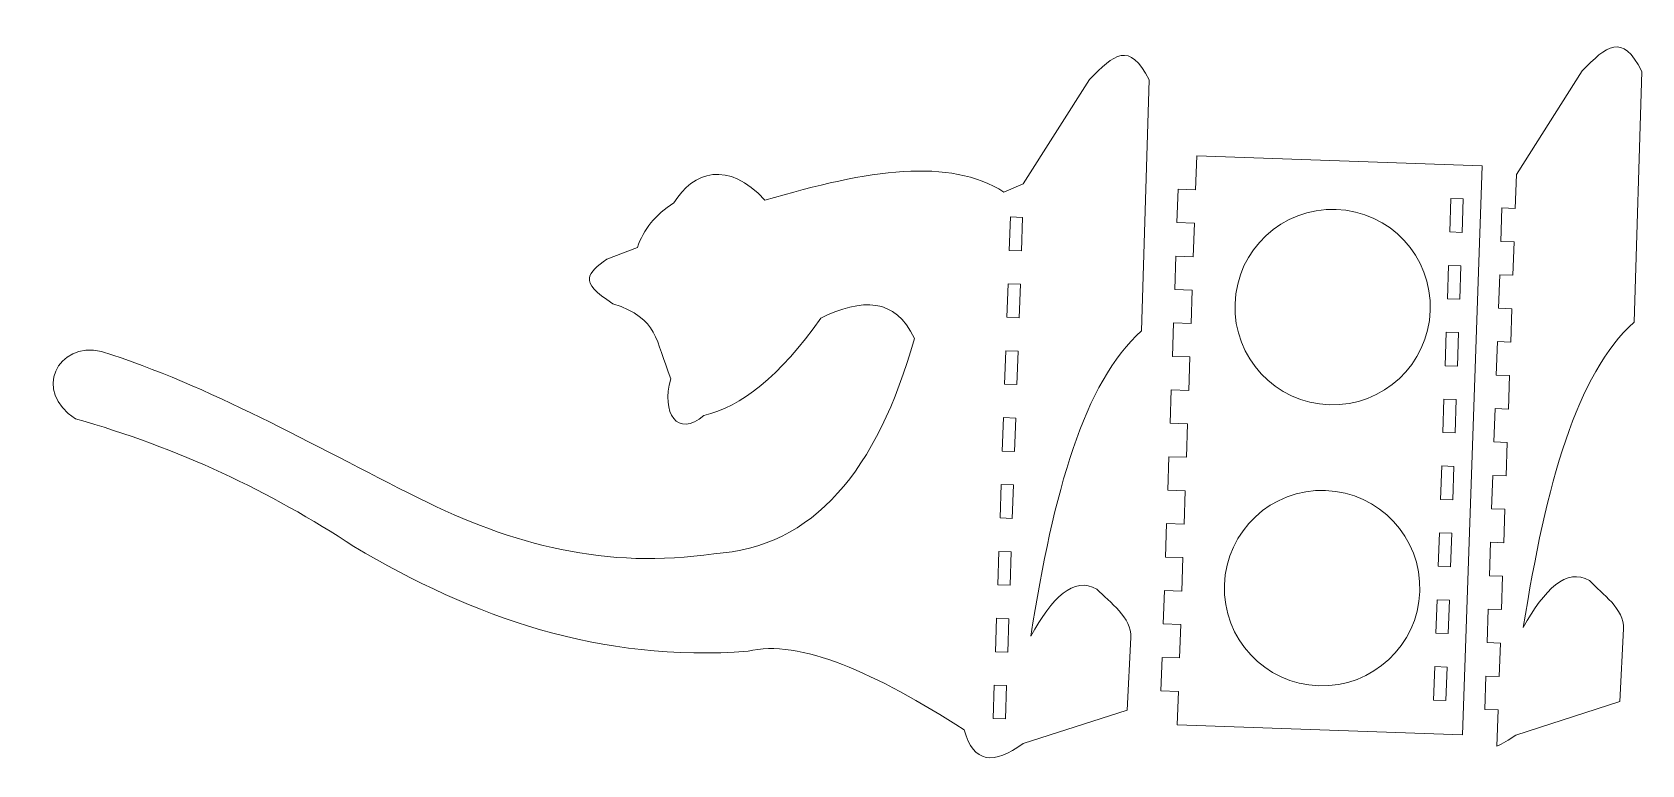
# Model space of a CAD drawing. Header units: centimetres. Extents: x -50.3 to 23, y 16.1 to 49.5.
import ezdxf

# ---------------------------------------------------------------- set-up
doc = ezdxf.new("R2010")
doc.units = ezdxf.units.CM
doc.header["$MEASUREMENT"] = 0
doc.layers.add('Layer 1', color=7, linetype='Continuous')

msp = doc.modelspace()

# ---------------------------------------------------------------- linework, layer by layer
at = {"layer": 'Layer 1', "color": 177, "lineweight": 9}
for points, knots in [([(17.27659, 42.97972), (17.27659, 42.97972), (20.27296, 47.70276), (20.27296, 47.70276), (20.27296, 47.70276), (21.37792, 48.84036), (22.08453, 49.46859), (22.98773, 47.68277), (22.98773, 47.68277), (22.98773, 47.68277), (22.6366, 36.26289), (22.6366, 36.26289), (22.6366, 36.26289), (20.01301, 33.89004), (18.63696, 28.94486), (17.59126, 22.3493), (17.59126, 22.3493), (18.5522, 24.09125), (19.54534, 25.09875), (20.60952, 24.49058), (20.60952, 24.49058), (21.18675, 23.87149), (22.20215, 23.20166), (22.15451, 22.2892), (22.15451, 22.2892), (22.15451, 22.2892), (21.98195, 18.98373), (21.98195, 18.98373), (21.98195, 18.98373), (21.98195, 18.98373), (17.24504, 17.45649), (17.24504, 17.45649), (17.24504, 17.45649), (16.93685, 17.23176), (16.6489, 17.06212), (16.38334, 16.95324), (16.38334, 16.95324), (16.38334, 16.95324), (16.43976, 18.59735), (16.43976, 18.59735), (16.43976, 18.59735), (16.43976, 18.59735), (15.83498, 18.61811), (15.83498, 18.61811), (15.83498, 18.61811), (15.83498, 18.61811), (15.88725, 20.14125), (15.88725, 20.14125), (15.88725, 20.14125), (15.88725, 20.14125), (16.49204, 20.12049), (16.49204, 20.12049), (16.49204, 20.12049), (16.49204, 20.12049), (16.54431, 21.64363), (16.54431, 21.64363), (16.54431, 21.64363), (16.54431, 21.64363), (15.93953, 21.66438), (15.93953, 21.66438), (15.93953, 21.66438), (15.93953, 21.66438), (15.99181, 23.18753), (15.99181, 23.18753), (15.99181, 23.18753), (15.99181, 23.18753), (16.59659, 23.16677), (16.59659, 23.16677), (16.59659, 23.16677), (16.59659, 23.16677), (16.64887, 24.68991), (16.64887, 24.68991), (16.64887, 24.68991), (16.64887, 24.68991), (16.04408, 24.71067), (16.04408, 24.71067), (16.04408, 24.71067), (16.04408, 24.71067), (16.09636, 26.23381), (16.09636, 26.23381), (16.09636, 26.23381), (16.09636, 26.23381), (16.70114, 26.21306), (16.70114, 26.21306), (16.70114, 26.21306), (16.70114, 26.21306), (16.75342, 27.7362), (16.75342, 27.7362), (16.75342, 27.7362), (16.75342, 27.7362), (16.14863, 27.75696), (16.14863, 27.75696), (16.14863, 27.75696), (16.14863, 27.75696), (16.20091, 29.2801), (16.20091, 29.2801), (16.20091, 29.2801), (16.20091, 29.2801), (16.80569, 29.25934), (16.80569, 29.25934), (16.80569, 29.25934), (16.80569, 29.25934), (16.85797, 30.78248), (16.85797, 30.78248), (16.85797, 30.78248), (16.85797, 30.78248), (16.25318, 30.80323), (16.25318, 30.80323), (16.25318, 30.80323), (16.25318, 30.80323), (16.30546, 32.32638), (16.30546, 32.32638), (16.30546, 32.32638), (16.30546, 32.32638), (16.91024, 32.30562), (16.91024, 32.30562), (16.91024, 32.30562), (16.91024, 32.30562), (16.96252, 33.82876), (16.96252, 33.82876), (16.96252, 33.82876), (16.96252, 33.82876), (16.35774, 33.84952), (16.35774, 33.84952), (16.35774, 33.84952), (16.35774, 33.84952), (16.41001, 35.37266), (16.41001, 35.37266), (16.41001, 35.37266), (16.41001, 35.37266), (17.01479, 35.35191), (17.01479, 35.35191), (17.01479, 35.35191), (17.01479, 35.35191), (17.06707, 36.87505), (17.06707, 36.87505), (17.06707, 36.87505), (17.06707, 36.87505), (16.46229, 36.89581), (16.46229, 36.89581), (16.46229, 36.89581), (16.46229, 36.89581), (16.51456, 38.41895), (16.51456, 38.41895), (16.51456, 38.41895), (16.51456, 38.41895), (17.11935, 38.39819), (17.11935, 38.39819), (17.11935, 38.39819), (17.11935, 38.39819), (17.17162, 39.92133), (17.17162, 39.92133), (17.17162, 39.92133), (17.17162, 39.92133), (16.56684, 39.94208), (16.56684, 39.94208), (16.56684, 39.94208), (16.56684, 39.94208), (16.61911, 41.46523), (16.61911, 41.46523), (16.61911, 41.46523), (16.61911, 41.46523), (17.2239, 41.44447), (17.2239, 41.44447), (17.2239, 41.44447), (17.2239, 41.44447), (17.27659, 42.97972), (17.27659, 42.97972)], [0, 0, 0, 0, 0.02325581, 0.02325581, 0.02325581, 0.02325581, 0.04651163, 0.04651163, 0.04651163, 0.04651163, 0.06976744, 0.06976744, 0.06976744, 0.06976744, 0.09302326, 0.09302326, 0.09302326, 0.09302326, 0.11627907, 0.11627907, 0.11627907, 0.11627907, 0.13953488, 0.13953488, 0.13953488, 0.13953488, 0.1627907, 0.1627907, 0.1627907, 0.1627907, 0.18604651, 0.18604651, 0.18604651, 0.18604651, 0.20930233, 0.20930233, 0.20930233, 0.20930233, 0.23255814, 0.23255814, 0.23255814, 0.23255814, 0.25581395, 0.25581395, 0.25581395, 0.25581395, 0.27906977, 0.27906977, 0.27906977, 0.27906977, 0.30232558, 0.30232558, 0.30232558, 0.30232558, 0.3255814, 0.3255814, 0.3255814, 0.3255814, 0.34883721, 0.34883721, 0.34883721, 0.34883721, 0.37209302, 0.37209302, 0.37209302, 0.37209302, 0.39534884, 0.39534884, 0.39534884, 0.39534884, 0.41860465, 0.41860465, 0.41860465, 0.41860465, 0.44186047, 0.44186047, 0.44186047, 0.44186047, 0.46511628, 0.46511628, 0.46511628, 0.46511628, 0.48837209, 0.48837209, 0.48837209, 0.48837209, 0.51162791, 0.51162791, 0.51162791, 0.51162791, 0.53488372, 0.53488372, 0.53488372, 0.53488372, 0.55813953, 0.55813953, 0.55813953, 0.55813953, 0.58139535, 0.58139535, 0.58139535, 0.58139535, 0.60465116, 0.60465116, 0.60465116, 0.60465116, 0.62790698, 0.62790698, 0.62790698, 0.62790698, 0.65116279, 0.65116279, 0.65116279, 0.65116279, 0.6744186, 0.6744186, 0.6744186, 0.6744186, 0.69767442, 0.69767442, 0.69767442, 0.69767442, 0.72093023, 0.72093023, 0.72093023, 0.72093023, 0.74418605, 0.74418605, 0.74418605, 0.74418605, 0.76744186, 0.76744186, 0.76744186, 0.76744186, 0.79069767, 0.79069767, 0.79069767, 0.79069767, 0.81395349, 0.81395349, 0.81395349, 0.81395349, 0.8372093, 0.8372093, 0.8372093, 0.8372093, 0.86046512, 0.86046512, 0.86046512, 0.86046512, 0.88372093, 0.88372093, 0.88372093, 0.88372093, 0.90697674, 0.90697674, 0.90697674, 0.90697674, 0.93023256, 0.93023256, 0.93023256, 0.93023256, 0.95348837, 0.95348837, 0.95348837, 0.95348837, 1, 1, 1, 1]), ([(-48.34946, 31.86117), (-50.32676, 33.11065), (-49.18643, 35.3754), (-47.16768, 34.93155), (-47.16768, 34.93155), (-42.16177, 33.33013), (-37.68938, 30.73078), (-32.70885, 28.23838), (-32.70885, 28.23838), (-28.4591, 26.11407), (-24.13754, 24.98479), (-19.28083, 25.71546), (-19.28083, 25.71546), (-14.73696, 25.98236), (-11.82652, 29.51793), (-10.14665, 35.51622), (-10.14665, 35.51622), (-10.9996, 37.393), (-12.54831, 37.35379), (-14.41318, 36.4438), (-14.41318, 36.4438), (-16.27719, 33.76291), (-18.03816, 32.42482), (-19.72849, 32.00556), (-19.72849, 32.00556), (-20.91916, 30.97693), (-21.71029, 32.12992), (-21.23213, 33.67781), (-21.23213, 33.67781), (-21.97925, 35.47407), (-21.75253, 36.39794), (-23.87818, 37.10202), (-23.87818, 37.10202), (-25.50506, 38.13082), (-25.0091, 38.50458), (-24.15817, 39.13082), (-24.15817, 39.13082), (-24.15817, 39.13082), (-22.76005, 39.65801), (-22.76005, 39.65801), (-22.76005, 39.65801), (-22.4921, 40.48792), (-21.93745, 41.16543), (-21.0961, 41.69049), (-21.0961, 41.69049), (-20.23686, 43.12894), (-18.61869, 43.65058), (-16.95335, 41.81384), (-16.95335, 41.81384), (-12.18004, 43.22618), (-8.54597, 43.76242), (-6.06885, 42.18703), (-6.06885, 42.18703), (-6.06885, 42.18703), (-5.18304, 42.55445), (-5.18304, 42.55445), (-5.18304, 42.55445), (-5.18304, 42.55445), (-2.16394, 47.31332), (-2.16394, 47.31332), (-2.16394, 47.31332), (-1.05897, 48.45093), (-0.35236, 49.07915), (0.55084, 47.29333), (0.55084, 47.29333), (0.55084, 47.29333), (0.19971, 35.87345), (0.19971, 35.87345), (0.19971, 35.87345), (-2.42388, 33.50061), (-3.79993, 28.55543), (-4.84563, 21.95986), (-4.84563, 21.95986), (-3.88469, 23.7018), (-2.89154, 24.70932), (-1.82737, 24.10115), (-1.82737, 24.10115), (-1.25014, 23.48206), (-0.23474, 22.81222), (-0.28238, 21.89977), (-0.28238, 21.89977), (-0.28238, 21.89977), (-0.45494, 18.59429), (-0.45494, 18.59429), (-0.45494, 18.59429), (-0.45494, 18.59429), (-5.19184, 17.06705), (-5.19184, 17.06705), (-5.19184, 17.06705), (-6.51902, 16.0993), (-7.47106, 16.15109), (-7.87461, 17.69289), (-7.87461, 17.69289), (-11.88989, 20.26704), (-15.38171, 21.85438), (-17.72189, 21.27142), (-17.72189, 21.27142), (-24.41331, 20.75532), (-30.24034, 22.81416), (-35.67451, 26.04362), (-35.67451, 26.04362), (-39.47971, 28.55739), (-43.67767, 30.53365), (-48.34946, 31.86117)], [0, 0, 0, 0, 0.03703704, 0.03703704, 0.03703704, 0.03703704, 0.07407407, 0.07407407, 0.07407407, 0.07407407, 0.11111111, 0.11111111, 0.11111111, 0.11111111, 0.14814815, 0.14814815, 0.14814815, 0.14814815, 0.18518519, 0.18518519, 0.18518519, 0.18518519, 0.22222222, 0.22222222, 0.22222222, 0.22222222, 0.25925926, 0.25925926, 0.25925926, 0.25925926, 0.2962963, 0.2962963, 0.2962963, 0.2962963, 0.33333333, 0.33333333, 0.33333333, 0.33333333, 0.37037037, 0.37037037, 0.37037037, 0.37037037, 0.40740741, 0.40740741, 0.40740741, 0.40740741, 0.44444444, 0.44444444, 0.44444444, 0.44444444, 0.48148148, 0.48148148, 0.48148148, 0.48148148, 0.51851852, 0.51851852, 0.51851852, 0.51851852, 0.55555556, 0.55555556, 0.55555556, 0.55555556, 0.59259259, 0.59259259, 0.59259259, 0.59259259, 0.62962963, 0.62962963, 0.62962963, 0.62962963, 0.66666667, 0.66666667, 0.66666667, 0.66666667, 0.7037037, 0.7037037, 0.7037037, 0.7037037, 0.74074074, 0.74074074, 0.74074074, 0.74074074, 0.77777778, 0.77777778, 0.77777778, 0.77777778, 0.81481481, 0.81481481, 0.81481481, 0.81481481, 0.85185185, 0.85185185, 0.85185185, 0.85185185, 0.88888889, 0.88888889, 0.88888889, 0.88888889, 0.92592593, 0.92592593, 0.92592593, 0.92592593, 1, 1, 1, 1])]:
    msp.add_open_spline(points, degree=3, knots=knots, dxfattribs=at)
at = {"layer": 'Layer 1', "color": 2, "lineweight": 9}
msp.add_open_spline([(1.82809, 17.9175), (1.82809, 17.9175), (1.88044, 19.44284), (1.88044, 19.44284), (1.88044, 19.44284), (1.88044, 19.44284), (1.08392, 19.47018), (1.08392, 19.47018), (1.08392, 19.47018), (1.08392, 19.47018), (1.13619, 20.99332), (1.13619, 20.99332), (1.13619, 20.99332), (1.13619, 20.99332), (1.93271, 20.96599), (1.93271, 20.96599), (1.93271, 20.96599), (1.93271, 20.96599), (1.98499, 22.48912), (1.98499, 22.48912), (1.98499, 22.48912), (1.98499, 22.48912), (1.18847, 22.51646), (1.18847, 22.51646), (1.18847, 22.51646), (1.18847, 22.51646), (1.24074, 24.0396), (1.24074, 24.0396), (1.24074, 24.0396), (1.24074, 24.0396), (2.03726, 24.01226), (2.03726, 24.01226), (2.03726, 24.01226), (2.03726, 24.01226), (2.08954, 25.53541), (2.08954, 25.53541), (2.08954, 25.53541), (2.08954, 25.53541), (1.29302, 25.56274), (1.29302, 25.56274), (1.29302, 25.56274), (1.29302, 25.56274), (1.34529, 27.08589), (1.34529, 27.08589), (1.34529, 27.08589), (1.34529, 27.08589), (2.14181, 27.05855), (2.14181, 27.05855), (2.14181, 27.05855), (2.14181, 27.05855), (2.19409, 28.58169), (2.19409, 28.58169), (2.19409, 28.58169), (2.19409, 28.58169), (1.39757, 28.60903), (1.39757, 28.60903), (1.39757, 28.60903), (1.39757, 28.60903), (1.44985, 30.13217), (1.44985, 30.13217), (1.44985, 30.13217), (1.44985, 30.13217), (2.24637, 30.10484), (2.24637, 30.10484), (2.24637, 30.10484), (2.24637, 30.10484), (2.29864, 31.62797), (2.29864, 31.62797), (2.29864, 31.62797), (2.29864, 31.62797), (1.50212, 31.65531), (1.50212, 31.65531), (1.50212, 31.65531), (1.50212, 31.65531), (1.5544, 33.17845), (1.5544, 33.17845), (1.5544, 33.17845), (1.5544, 33.17845), (2.35092, 33.15111), (2.35092, 33.15111), (2.35092, 33.15111), (2.35092, 33.15111), (2.40319, 34.67426), (2.40319, 34.67426), (2.40319, 34.67426), (2.40319, 34.67426), (1.60667, 34.70159), (1.60667, 34.70159), (1.60667, 34.70159), (1.60667, 34.70159), (1.65895, 36.22474), (1.65895, 36.22474), (1.65895, 36.22474), (1.65895, 36.22474), (2.45547, 36.1974), (2.45547, 36.1974), (2.45547, 36.1974), (2.45547, 36.1974), (2.50774, 37.72054), (2.50774, 37.72054), (2.50774, 37.72054), (2.50774, 37.72054), (1.71122, 37.74788), (1.71122, 37.74788), (1.71122, 37.74788), (1.71122, 37.74788), (1.7635, 39.27102), (1.7635, 39.27102), (1.7635, 39.27102), (1.7635, 39.27102), (2.56002, 39.24369), (2.56002, 39.24369), (2.56002, 39.24369), (2.56002, 39.24369), (2.6123, 40.76682), (2.6123, 40.76682), (2.6123, 40.76682), (2.6123, 40.76682), (1.81577, 40.79416), (1.81577, 40.79416), (1.81577, 40.79416), (1.81577, 40.79416), (1.86805, 42.3173), (1.86805, 42.3173), (1.86805, 42.3173), (1.86805, 42.3173), (2.66457, 42.28996), (2.66457, 42.28996), (2.66457, 42.28996), (2.66457, 42.28996), (2.71744, 43.83026), (2.71744, 43.83026), (2.71744, 43.83026), (2.71744, 43.83026), (15.70979, 43.38435), (15.70979, 43.38435), (15.70979, 43.38435), (15.70979, 43.38435), (14.82044, 17.47159), (14.82044, 17.47159), (14.82044, 17.47159), (14.82044, 17.47159), (1.82809, 17.9175), (1.82809, 17.9175)], degree=3, knots=[0, 0, 0, 0, 0.02702703, 0.02702703, 0.02702703, 0.02702703, 0.05405405, 0.05405405, 0.05405405, 0.05405405, 0.08108108, 0.08108108, 0.08108108, 0.08108108, 0.10810811, 0.10810811, 0.10810811, 0.10810811, 0.13513514, 0.13513514, 0.13513514, 0.13513514, 0.16216216, 0.16216216, 0.16216216, 0.16216216, 0.18918919, 0.18918919, 0.18918919, 0.18918919, 0.21621622, 0.21621622, 0.21621622, 0.21621622, 0.24324324, 0.24324324, 0.24324324, 0.24324324, 0.27027027, 0.27027027, 0.27027027, 0.27027027, 0.2972973, 0.2972973, 0.2972973, 0.2972973, 0.32432432, 0.32432432, 0.32432432, 0.32432432, 0.35135135, 0.35135135, 0.35135135, 0.35135135, 0.37837838, 0.37837838, 0.37837838, 0.37837838, 0.40540541, 0.40540541, 0.40540541, 0.40540541, 0.43243243, 0.43243243, 0.43243243, 0.43243243, 0.45945946, 0.45945946, 0.45945946, 0.45945946, 0.48648649, 0.48648649, 0.48648649, 0.48648649, 0.51351351, 0.51351351, 0.51351351, 0.51351351, 0.54054054, 0.54054054, 0.54054054, 0.54054054, 0.56756757, 0.56756757, 0.56756757, 0.56756757, 0.59459459, 0.59459459, 0.59459459, 0.59459459, 0.62162162, 0.62162162, 0.62162162, 0.62162162, 0.64864865, 0.64864865, 0.64864865, 0.64864865, 0.67567568, 0.67567568, 0.67567568, 0.67567568, 0.7027027, 0.7027027, 0.7027027, 0.7027027, 0.72972973, 0.72972973, 0.72972973, 0.72972973, 0.75675676, 0.75675676, 0.75675676, 0.75675676, 0.78378378, 0.78378378, 0.78378378, 0.78378378, 0.81081081, 0.81081081, 0.81081081, 0.81081081, 0.83783784, 0.83783784, 0.83783784, 0.83783784, 0.86486486, 0.86486486, 0.86486486, 0.86486486, 0.89189189, 0.89189189, 0.89189189, 0.89189189, 0.91891892, 0.91891892, 0.91891892, 0.91891892, 0.94594595, 0.94594595, 0.94594595, 0.94594595, 1, 1, 1, 1], dxfattribs=at)
at = {"layer": 'Layer 1', "color": 7, "lineweight": 9}
for points in [[(14.23821, 40.37155), (14.23821, 40.37155), (14.29048, 41.89469), (14.29048, 41.89469), (14.29048, 41.89469), (14.29048, 41.89469), (14.85015, 41.87548), (14.85015, 41.87548), (14.85015, 41.87548), (14.85015, 41.87548), (14.79788, 40.35234), (14.79788, 40.35234), (14.79788, 40.35234), (14.79788, 40.35234), (14.23821, 40.37155), (14.23821, 40.37155)], [(4.45936, 37.10009), (4.54366, 39.5563), (6.60316, 41.47913), (9.05938, 41.39483), (9.05938, 41.39483), (11.5156, 41.31053), (13.43842, 39.25103), (13.35412, 36.79481), (13.35412, 36.79481), (13.26982, 34.33859), (11.21032, 32.41577), (8.7541, 32.50007), (8.7541, 32.50007), (6.29789, 32.58437), (4.37506, 34.64387), (4.45936, 37.10009)], [(-5.82569, 39.52929), (-5.82569, 39.52929), (-5.77341, 41.05243), (-5.77341, 41.05243), (-5.77341, 41.05243), (-5.77341, 41.05243), (-5.21374, 41.03322), (-5.21374, 41.03322), (-5.21374, 41.03322), (-5.21374, 41.03322), (-5.26602, 39.51008), (-5.26602, 39.51008), (-5.26602, 39.51008), (-5.26602, 39.51008), (-5.82569, 39.52929), (-5.82569, 39.52929)], [(14.13366, 37.32526), (14.13366, 37.32526), (14.18593, 38.84841), (14.18593, 38.84841), (14.18593, 38.84841), (14.18593, 38.84841), (14.7456, 38.8292), (14.7456, 38.8292), (14.7456, 38.8292), (14.7456, 38.8292), (14.69333, 37.30606), (14.69333, 37.30606), (14.69333, 37.30606), (14.69333, 37.30606), (14.13366, 37.32526), (14.13366, 37.32526)], [(-5.93024, 36.48301), (-5.93024, 36.48301), (-5.87796, 38.00615), (-5.87796, 38.00615), (-5.87796, 38.00615), (-5.87796, 38.00615), (-5.31829, 37.98694), (-5.31829, 37.98694), (-5.31829, 37.98694), (-5.31829, 37.98694), (-5.37057, 36.4638), (-5.37057, 36.4638), (-5.37057, 36.4638), (-5.37057, 36.4638), (-5.93024, 36.48301), (-5.93024, 36.48301)], [(14.02911, 34.27898), (14.02911, 34.27898), (14.08138, 35.80212), (14.08138, 35.80212), (14.08138, 35.80212), (14.08138, 35.80212), (14.64105, 35.78292), (14.64105, 35.78292), (14.64105, 35.78292), (14.64105, 35.78292), (14.58878, 34.25977), (14.58878, 34.25977), (14.58878, 34.25977), (14.58878, 34.25977), (14.02911, 34.27898), (14.02911, 34.27898)], [(-6.03479, 33.43672), (-6.03479, 33.43672), (-5.98251, 34.95987), (-5.98251, 34.95987), (-5.98251, 34.95987), (-5.98251, 34.95987), (-5.42284, 34.94066), (-5.42284, 34.94066), (-5.42284, 34.94066), (-5.42284, 34.94066), (-5.47512, 33.41751), (-5.47512, 33.41751), (-5.47512, 33.41751), (-5.47512, 33.41751), (-6.03479, 33.43672), (-6.03479, 33.43672)], [(13.92455, 31.2327), (13.92455, 31.2327), (13.97683, 32.75584), (13.97683, 32.75584), (13.97683, 32.75584), (13.97683, 32.75584), (14.5365, 32.73663), (14.5365, 32.73663), (14.5365, 32.73663), (14.5365, 32.73663), (14.48423, 31.21349), (14.48423, 31.21349), (14.48423, 31.21349), (14.48423, 31.21349), (13.92455, 31.2327), (13.92455, 31.2327)], [(-6.13934, 30.39044), (-6.13934, 30.39044), (-6.08707, 31.91358), (-6.08707, 31.91358), (-6.08707, 31.91358), (-6.08707, 31.91358), (-5.5274, 31.89437), (-5.5274, 31.89437), (-5.5274, 31.89437), (-5.5274, 31.89437), (-5.57967, 30.37123), (-5.57967, 30.37123), (-5.57967, 30.37123), (-5.57967, 30.37123), (-6.13934, 30.39044), (-6.13934, 30.39044)], [(13.82, 28.18642), (13.82, 28.18642), (13.87228, 29.70956), (13.87228, 29.70956), (13.87228, 29.70956), (13.87228, 29.70956), (14.43195, 29.69035), (14.43195, 29.69035), (14.43195, 29.69035), (14.43195, 29.69035), (14.37967, 28.16721), (14.37967, 28.16721), (14.37967, 28.16721), (14.37967, 28.16721), (13.82, 28.18642), (13.82, 28.18642)], [(-6.24389, 27.34416), (-6.24389, 27.34416), (-6.19162, 28.8673), (-6.19162, 28.8673), (-6.19162, 28.8673), (-6.19162, 28.8673), (-5.63195, 28.84809), (-5.63195, 28.84809), (-5.63195, 28.84809), (-5.63195, 28.84809), (-5.68422, 27.32495), (-5.68422, 27.32495), (-5.68422, 27.32495), (-5.68422, 27.32495), (-6.24389, 27.34416), (-6.24389, 27.34416)], [(3.97881, 24.299), (4.06311, 26.75521), (6.12261, 28.67804), (8.57883, 28.59374), (8.57883, 28.59374), (11.03505, 28.50944), (12.95787, 26.44994), (12.87357, 23.99372), (12.87357, 23.99372), (12.78927, 21.5375), (10.72977, 19.61468), (8.27355, 19.69898), (8.27355, 19.69898), (5.81734, 19.78328), (3.89451, 21.84278), (3.97881, 24.299)], [(13.71545, 25.14013), (13.71545, 25.14013), (13.76773, 26.66328), (13.76773, 26.66328), (13.76773, 26.66328), (13.76773, 26.66328), (14.3274, 26.64407), (14.3274, 26.64407), (14.3274, 26.64407), (14.3274, 26.64407), (14.27512, 25.12092), (14.27512, 25.12092), (14.27512, 25.12092), (14.27512, 25.12092), (13.71545, 25.14013), (13.71545, 25.14013)], [(-6.34844, 24.29787), (-6.34844, 24.29787), (-6.29617, 25.82102), (-6.29617, 25.82102), (-6.29617, 25.82102), (-6.29617, 25.82102), (-5.7365, 25.80181), (-5.7365, 25.80181), (-5.7365, 25.80181), (-5.7365, 25.80181), (-5.78877, 24.27866), (-5.78877, 24.27866), (-5.78877, 24.27866), (-5.78877, 24.27866), (-6.34844, 24.29787), (-6.34844, 24.29787)], [(13.6109, 22.09385), (13.6109, 22.09385), (13.66318, 23.61699), (13.66318, 23.61699), (13.66318, 23.61699), (13.66318, 23.61699), (14.22285, 23.59778), (14.22285, 23.59778), (14.22285, 23.59778), (14.22285, 23.59778), (14.17057, 22.07464), (14.17057, 22.07464), (14.17057, 22.07464), (14.17057, 22.07464), (13.6109, 22.09385), (13.6109, 22.09385)], [(-6.453, 21.25159), (-6.453, 21.25159), (-6.40072, 22.77473), (-6.40072, 22.77473), (-6.40072, 22.77473), (-6.40072, 22.77473), (-5.84105, 22.75552), (-5.84105, 22.75552), (-5.84105, 22.75552), (-5.84105, 22.75552), (-5.89333, 21.23238), (-5.89333, 21.23238), (-5.89333, 21.23238), (-5.89333, 21.23238), (-6.453, 21.25159), (-6.453, 21.25159)], [(13.50635, 19.04757), (13.50635, 19.04757), (13.55863, 20.57071), (13.55863, 20.57071), (13.55863, 20.57071), (13.55863, 20.57071), (14.1183, 20.5515), (14.1183, 20.5515), (14.1183, 20.5515), (14.1183, 20.5515), (14.06602, 19.02836), (14.06602, 19.02836), (14.06602, 19.02836), (14.06602, 19.02836), (13.50635, 19.04757), (13.50635, 19.04757)], [(-6.55755, 18.20531), (-6.55755, 18.20531), (-6.50527, 19.72845), (-6.50527, 19.72845), (-6.50527, 19.72845), (-6.50527, 19.72845), (-5.9456, 19.70924), (-5.9456, 19.70924), (-5.9456, 19.70924), (-5.9456, 19.70924), (-5.99788, 18.1861), (-5.99788, 18.1861), (-5.99788, 18.1861), (-5.99788, 18.1861), (-6.55755, 18.20531), (-6.55755, 18.20531)]]:
    msp.add_open_spline(points, degree=3, knots=[0, 0, 0, 0, 0.2, 0.2, 0.2, 0.2, 0.4, 0.4, 0.4, 0.4, 0.6, 0.6, 0.6, 0.6, 1, 1, 1, 1], dxfattribs=at)

doc.saveas('drawing.dxf')
